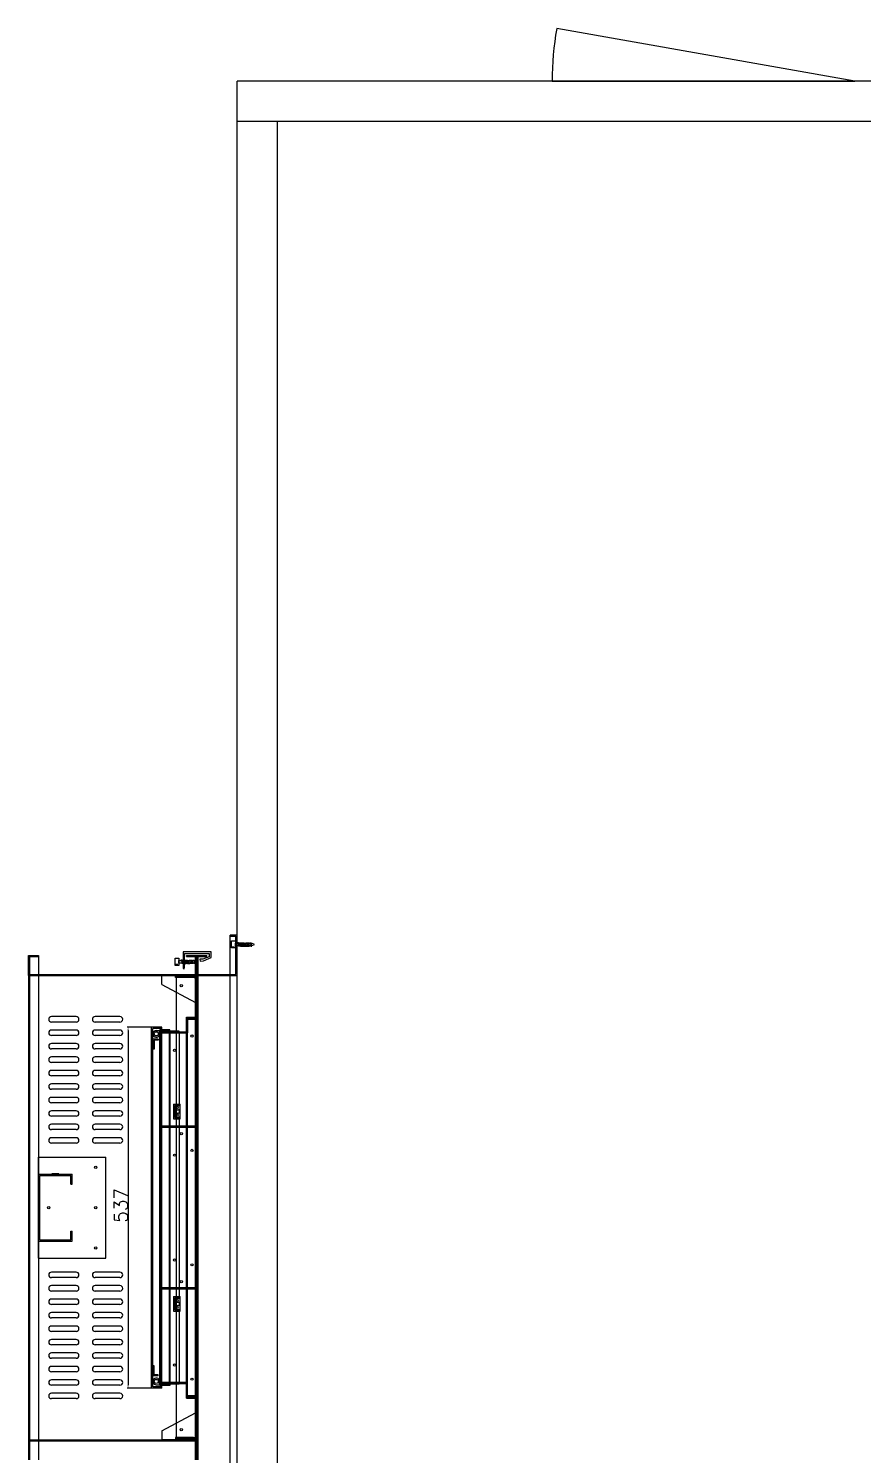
# Model space of a CAD drawing. Header units: millimetres. Extents: x -69706 to 52883, y -6882 to 68885.
# Drawn here: x -38325 to -37085, y 32627 to 34747 of the extents above; entities that cross this region are included whole.
import ezdxf

# ---------------------------------------------------------------- set-up
doc = ezdxf.new("R2010")
doc.units = ezdxf.units.MM
doc.layers.add('XFM1Q40$0$TYPE14X10', color=7, linetype='Continuous')
doc.styles.add('XFM1Q40$0$STANDARD', font='SIMPLEX', dxfattribs={"bigfont": 'BIGFONT'})
doc.dimstyles.new('XFM1Q40$0$ISO-25', dxfattribs={"dimtxt": 25, "dimasz": 5, "dimexe": 1.25, "dimexo": 0.625, "dimtad": 1, "dimdec": 0, "dimtxsty": 'XFM1Q40$0$STANDARD', "dimcen": 2.5, "dimadec": 0, "dimazin": 0, "dimtfac": 1, "dimtdec": 0, "dimtmove": 0, "dimatfit": 3, "dimfxl": 1, "dimarcsym": 0})

# ---------------------------------------------------------------- blocks, each defined once
blk = doc.blocks.new('*D316')
at = {"layer": 'XFM1Q40$0$TYPE14X10', "color": 0, "lineweight": -2, "transparency": 16777216}
for p, q in [((273334.7, 85444.1), (273299.1, 85444.1)), ((273300.3, 85439.1), (273300.3, 84912.1)), ((273334.7, 84907.1), (273299.1, 84907.1))]:
    blk.add_line(p, q, dxfattribs=at)
at = {"layer": 'XFM1Q40$0$TYPE14X10', "color": 0, "transparency": 16777216}
for points in [[(273299.5, 85439.1), (273301.1, 85439.1), (273300.3, 85444.1)], [(273299.5, 84912.1), (273301.1, 84912.1), (273300.3, 84907.1)]]:
    blk.add_solid(points, dxfattribs=at)
at = {"layer": 'XFM1Q40$0$TYPE14X10', "color": 0, "transparency": 16777216, "insert": (273289.7, 85179), "char_height": 20, "attachment_point": 5, "rotation": 90, "style": 'XFM1Q40$0$STANDARD'}
blk.add_mtext('537', dxfattribs=at)
blk = doc.blocks.new('XFM1Q40$0$A$C10876e96')
at = {"layer": 'XFM1Q40$0$TYPE14X10', "color": 22}
for p, q in [((2236.7, 4100), (1793.5, 4178.1)), ((1318.2, 0), (1318.2, 4100)), ((11918.2, 4100), (1318.2, 4100)), ((1786.7, 4100), (2236.7, 4100)), ((11858.2, 4040), (1318.2, 4040)), ((1378.2, 60), (1378.2, 4040)), ((1318.2, 2830), (1308.2, 2830)), ((1308.2, 2830), (1308.2, 2828.4)), ((1308.2, 2021.6), (1308.2, 2830)), ((1308.2, 2828.4), (1316.6, 2828.4)), ((1316.6, 2771.6), (1316.6, 2828.4)), ((1318.2, 2770), (1318.2, 2830)), ((1008.2, 2800), (1008.2, 2050)), ((1008.2, 2770), (1008.2, 2800)), ((1008.2, 2800), (1023.2, 2800)), ((1008.2, 2800), (1023.2, 2800)), ((1009.8, 2800), (1009.8, 2050)), ((1023.2, 2800), (1023.2, 2050)), ((1023.2, 2798.4), (1023.2, 2800)), ((1279.7, 2805.1), (1237.9, 2805.1)), ((1237.9, 2805.1), (1237.9, 2780.4)), ((1240, 2781.8), (1240, 2802.8)), ((1240, 2802.8), (1277, 2802.8)), ((1243.2, 2798.4), (1243.2, 2800)), ((1243.2, 2800), (1258.2, 2800)), ((1243.2, 2800), (1258.2, 2800)), ((1256.6, 2050), (1256.6, 2800)), ((1258.2, 2800), (1258.2, 2050)), ((1258.2, 2800), (1273.2, 2800)), ((1258.2, 2800), (1273.2, 2800)), ((1258.2, 2770), (1258.2, 2800)), ((1258.2, 2800), (1273.2, 2800)), ((1258.2, 2800), (1273.2, 2800)), ((1258.2, 2770), (1258.2, 2800)), ((1258.2, 2050), (1258.2, 2800)), ((1258.2, 2770), (1258.2, 2800)), ((1259.8, 2800), (1259.8, 2050)), ((1273.2, 2798.4), (1273.2, 2800)), ((1273.2, 2798.4), (1273.2, 2800)), ((1277, 2802.8), (1277, 2798.1)), ((1280, 2796.7), (1279.7, 2805.1)), ((1311.2, 2812.6), (1314.3, 2812.6)), ((1319.3, 2819.6), (1320.8, 2813.4)), ((1320.5, 2819.4), (1322.1, 2813.2)), ((1322.2, 2819.1), (1323.8, 2812.9)), ((1324, 2819.1), (1325.5, 2812.9)), ((1326, 2819.2), (1327.5, 2813)), ((1327.9, 2819.1), (1329.5, 2812.9)), ((1329.8, 2818.8), (1331.3, 2812.6)), ((1331.7, 2819.2), (1333.3, 2813)), ((1333.7, 2819.2), (1335.2, 2813)), ((1335.3, 2819.3), (1336.9, 2813.1)), ((1337.5, 2819.2), (1339, 2813)), ((1339.4, 2814.4), (1344.2, 2816)), ((1344.2, 2816), (1339.7, 2818)), ((1009.8, 2771.6), (1009.8, 2798.4)), ((1009.8, 2798.4), (1023.2, 2798.4)), ((1227, 2787), (1230.1, 2787)), ((1235.1, 2793.9), (1236.6, 2787.7)), ((1236.3, 2793.7), (1237.9, 2787.5)), ((1237.9, 2780.4), (1239.9, 2780.4)), ((1238, 2793.4), (1239.6, 2787.2)), ((1239.8, 2793.4), (1241.4, 2787.2)), ((1241.8, 2793.5), (1243.3, 2787.3)), ((1243.2, 2798.4), (1256.6, 2798.4)), ((1243.7, 2793.4), (1245.3, 2787.2)), ((1245.6, 2793.1), (1247.1, 2787)), ((1247.5, 2793.5), (1249.1, 2787.3)), ((1249.5, 2793.5), (1251, 2787.3)), ((1251.1, 2793.6), (1252.7, 2787.5)), ((1253.3, 2793.5), (1254.9, 2787.3)), ((1256.6, 2771.6), (1256.6, 2798.4)), ((1259.8, 2798.4), (1273.2, 2798.4)), ((1259.8, 2771.6), (1259.8, 2798.4)), ((1259.8, 2771.6), (1259.8, 2798.4)), ((1259.8, 2798.4), (1273.2, 2798.4)), ((1267.3, 2794.4), (1263, 2794.4)), ((1263, 2794.4), (1263.6, 2791.7)), ((1263.6, 2791.7), (1268.6, 2792.1)), ((1277, 2798.1), (1267.3, 2794.4)), ((1268.6, 2792.1), (1280, 2796.7)), ((1008.2, 2770), (1258.2, 2770)), ((1009.8, 2771.6), (1256.6, 2771.6)), ((1009.8, 2771.6), (1256.6, 2771.6)), ((1226.6, 2770), (1206.6, 2770)), ((1206.6, 2757), (1206.6, 2770)), ((1206.6, 2757), (1256.6, 2730)), ((1226.6, 2767), (1226.6, 2770)), ((1253.6, 2767), (1226.6, 2767)), ((1228.2, 2080.4), (1228.2, 2769.6)), ((1228.2, 2769.6), (1258.2, 2769.6)), ((1228.2, 2768), (1256.6, 2768)), ((1256.6, 2708.2), (1256.6, 2768)), ((1256.6, 2730), (1256.6, 2764)), ((1258.2, 2770), (1318.2, 2770)), ((1258.2, 2080.4), (1258.2, 2769.6)), ((1259.8, 2771.6), (1316.6, 2771.6)), ((1259.8, 2771.6), (1316.6, 2771.6)), ((1318.2, 2080), (1318.2, 2770)), ((1079.2, 2709), (1042.2, 2709)), ((1079.2, 2701), (1042.2, 2701)), ((1144.2, 2709), (1107.2, 2709)), ((1144.2, 2701), (1107.2, 2701)), ((1191.2, 2156.5), (1191.2, 2693.5)), ((1206.2, 2693.5), (1191.2, 2693.5)), ((1206.2, 2156.5), (1206.2, 2693.5)), ((1243.2, 2141.8), (1243.2, 2708.2)), ((1243.2, 2708.2), (1256.6, 2708.2)), ((1243.2, 2706.6), (1258.2, 2706.6)), ((1243.2, 2143.8), (1243.2, 2706.3)), ((1243.2, 2706.3), (1243.2, 2686.4)), ((1258.2, 2706.3), (1243.2, 2706.3)), ((1258.2, 2706.3), (1243.2, 2706.3)), ((1244.8, 2143.8), (1244.8, 2706.3)), ((1244.8, 2704.7), (1244.8, 2684.8)), ((1258.2, 2704.7), (1244.8, 2704.7)), ((1256.6, 2143.4), (1256.6, 2706.6)), ((1258.2, 2143.8), (1258.2, 2706.3)), ((1258.2, 2704.7), (1258.2, 2706.3)), ((1079.2, 2689), (1042.2, 2689)), ((1079.2, 2681), (1042.2, 2681)), ((1144.2, 2689), (1107.2, 2689)), ((1144.2, 2681), (1107.2, 2681)), ((1193.2, 2158.5), (1193.2, 2691.5)), ((1206.2, 2691.5), (1193.2, 2691.5)), ((1193.2, 2675.4), (1193.2, 2660.4)), ((1201.2, 2675.4), (1193.2, 2675.4)), ((1194.8, 2673.8), (1194.8, 2660.4)), ((1201.2, 2673.8), (1194.8, 2673.8)), ((1198.2, 2688.4), (1217.2, 2688.4)), ((1201.2, 2675.4), (1201.2, 2673.8)), ((1202.2, 2686.4), (1217.2, 2686.4)), ((1218.4, 2689.6), (1203.2, 2689.6)), ((1203.2, 2688.4), (1203.2, 2689.6)), ((1217.2, 2688.4), (1203.2, 2688.4)), ((1203.2, 2686.4), (1243.2, 2686.4)), ((1203.2, 2675.8), (1203.2, 2686.4)), ((1203.2, 2686.2), (1244.8, 2686.2)), ((1203.2, 2163.8), (1203.2, 2686.2)), ((1203.2, 2686), (1232.4, 2686)), ((1203.2, 2686), (1203.2, 2164)), ((1204.8, 2675.8), (1203.2, 2675.8)), ((1204.8, 2163.8), (1204.8, 2686.2)), ((1204.8, 2684.8), (1244.8, 2684.8)), ((1204.8, 2675.8), (1204.8, 2684.8)), ((1217.2, 2686.4), (1217.2, 2688.4)), ((1217.2, 2686.4), (1217.2, 2688.4)), ((1232.4, 2686.4), (1217.2, 2686.4)), ((1217.2, 2686), (1217.2, 2164)), ((1218.4, 2687.6), (1218.4, 2689.6)), ((1232.4, 2687.6), (1218.4, 2687.6)), ((1218.4, 2686), (1218.4, 2164)), ((1232.4, 2686.4), (1232.4, 2687.6)), ((1232.4, 2686), (1232.4, 2577.5)), ((1079.2, 2669), (1042.2, 2669)), ((1079.2, 2661), (1042.2, 2661)), ((1144.2, 2669), (1107.2, 2669)), ((1144.2, 2661), (1107.2, 2661)), ((1194.8, 2660.4), (1193.2, 2660.4)), ((1079.2, 2649), (1042.2, 2649)), ((1079.2, 2641), (1042.2, 2641)), ((1079.2, 2629), (1042.2, 2629)), ((1144.2, 2649), (1107.2, 2649)), ((1144.2, 2641), (1107.2, 2641)), ((1144.2, 2629), (1107.2, 2629)), ((1079.2, 2621), (1042.2, 2621)), ((1079.2, 2609), (1042.2, 2609)), ((1144.2, 2621), (1107.2, 2621)), ((1144.2, 2609), (1107.2, 2609)), ((1079.2, 2601), (1042.2, 2601)), ((1079.2, 2589), (1042.2, 2589)), ((1144.2, 2601), (1107.2, 2601)), ((1144.2, 2589), (1107.2, 2589)), ((1079.2, 2581), (1042.2, 2581)), ((1079.2, 2569), (1042.2, 2569)), ((1144.2, 2581), (1107.2, 2581)), ((1144.2, 2569), (1107.2, 2569)), ((1223.8, 2579.1), (1233.8, 2579.1)), ((1223.8, 2579.1), (1223.8, 2557.1)), ((1225.8, 2577.1), (1233.8, 2577.1)), ((1225.8, 2577.1), (1225.8, 2559.1)), ((1229.2, 2576.5), (1231.4, 2576.5)), ((1229.2, 2570.5), (1231.4, 2570.5)), ((1229.2, 2565.7), (1231.4, 2565.7)), ((1232.4, 2569.5), (1232.4, 2566.7)), ((1233.8, 2557.1), (1233.8, 2579.1)), ((1079.2, 2561), (1042.2, 2561)), ((1079.2, 2549), (1042.2, 2549)), ((1144.2, 2561), (1107.2, 2561)), ((1144.2, 2549), (1107.2, 2549)), ((1258.2, 2546), (1206.6, 2546)), ((1206.6, 2546), (1206.6, 2544)), ((1223.8, 2557.1), (1233.8, 2557.1)), ((1225.8, 2559.1), (1233.8, 2559.1)), ((1229.2, 2559.7), (1231.4, 2559.7)), ((1232.4, 2558.7), (1232.4, 2291.3)), ((1256.6, 2546), (1256.6, 2544)), ((1079.2, 2541), (1042.2, 2541)), ((1079.2, 2529), (1042.2, 2529)), ((1144.2, 2541), (1107.2, 2541)), ((1144.2, 2529), (1107.2, 2529)), ((1258.2, 2544), (1206.6, 2544)), ((1079.2, 2521), (1042.2, 2521)), ((1144.2, 2521), (1107.2, 2521)), ((1023.2, 2500), (1123.2, 2500)), ((1023.2, 2350), (1023.2, 2500)), ((1123.2, 2350), (1123.2, 2500)), ((1023.2, 2475), (1073.2, 2475)), ((1023.2, 2375), (1023.2, 2475)), ((1025.2, 2377), (1025.2, 2473)), ((1025.2, 2473), (1071.2, 2473)), ((1053.5, 2475.1), (1042.9, 2475.1)), ((1042.9, 2475.1), (1042.9, 2472.9)), ((1042.9, 2472.9), (1053.5, 2472.9)), ((1043.2, 2475), (1043.2, 2473)), ((1053.2, 2475), (1053.2, 2473)), ((1053.5, 2475.1), (1053.5, 2472.9)), ((1071.2, 2460), (1071.2, 2473)), ((1071.2, 2460), (1073.2, 2460)), ((1073.2, 2460), (1073.2, 2475)), ((1023.2, 2375), (1073.2, 2375)), ((1025.2, 2377), (1071.2, 2377)), ((1042.9, 2374.9), (1042.9, 2377.1)), ((1042.9, 2377.1), (1053.5, 2377.1)), ((1053.5, 2374.9), (1042.9, 2374.9)), ((1043.2, 2375), (1043.2, 2377)), ((1053.2, 2375), (1053.2, 2377)), ((1053.5, 2374.9), (1053.5, 2377.1)), ((1071.2, 2390), (1073.2, 2390)), ((1071.2, 2377), (1071.2, 2390)), ((1073.2, 2375), (1073.2, 2390)), ((1023.2, 2350), (1123.2, 2350)), ((1079.2, 2329), (1042.2, 2329)), ((1079.2, 2321), (1042.2, 2321)), ((1144.2, 2329), (1107.2, 2329)), ((1144.2, 2321), (1107.2, 2321)), ((1079.2, 2309), (1042.2, 2309)), ((1079.2, 2301), (1042.2, 2301)), ((1144.2, 2309), (1107.2, 2309)), ((1144.2, 2301), (1107.2, 2301)), ((1258.2, 2306), (1206.6, 2306)), ((1206.6, 2304), (1206.6, 2306)), ((1258.2, 2304), (1206.6, 2304)), ((1223.8, 2292.9), (1223.8, 2270.9)), ((1223.8, 2292.9), (1233.8, 2292.9)), ((1225.8, 2290.9), (1225.8, 2272.9)), ((1225.8, 2290.9), (1233.8, 2290.9)), ((1229.2, 2290.3), (1231.4, 2290.3)), ((1233.8, 2270.9), (1233.8, 2292.9)), ((1256.6, 2304), (1256.6, 2306)), ((1079.2, 2289), (1042.2, 2289)), ((1079.2, 2281), (1042.2, 2281)), ((1079.2, 2269), (1042.2, 2269)), ((1144.2, 2289), (1107.2, 2289)), ((1144.2, 2281), (1107.2, 2281)), ((1144.2, 2269), (1107.2, 2269)), ((1223.8, 2270.9), (1233.8, 2270.9)), ((1225.8, 2272.9), (1233.8, 2272.9)), ((1229.2, 2284.3), (1231.4, 2284.3)), ((1229.2, 2279.5), (1231.4, 2279.5)), ((1229.2, 2273.5), (1231.4, 2273.5)), ((1232.4, 2283.3), (1232.4, 2280.5)), ((1232.4, 2272.5), (1232.4, 2164)), ((1079.2, 2261), (1042.2, 2261)), ((1079.2, 2249), (1042.2, 2249)), ((1144.2, 2261), (1107.2, 2261)), ((1144.2, 2249), (1107.2, 2249)), ((1079.2, 2241), (1042.2, 2241)), ((1079.2, 2229), (1042.2, 2229)), ((1144.2, 2241), (1107.2, 2241)), ((1144.2, 2229), (1107.2, 2229)), ((1079.2, 2221), (1042.2, 2221)), ((1079.2, 2209), (1042.2, 2209)), ((1144.2, 2221), (1107.2, 2221)), ((1144.2, 2209), (1107.2, 2209)), ((1079.2, 2201), (1042.2, 2201)), ((1079.2, 2189), (1042.2, 2189)), ((1144.2, 2201), (1107.2, 2201)), ((1144.2, 2189), (1107.2, 2189)), ((1193.2, 2174.7), (1193.2, 2189.7)), ((1194.8, 2189.7), (1193.2, 2189.7)), ((1194.8, 2176.3), (1194.8, 2189.7)), ((1079.2, 2181), (1042.2, 2181)), ((1079.2, 2169), (1042.2, 2169)), ((1144.2, 2181), (1107.2, 2181)), ((1144.2, 2169), (1107.2, 2169)), ((1201.2, 2174.7), (1193.2, 2174.7)), ((1201.2, 2176.3), (1194.8, 2176.3)), ((1201.2, 2174.7), (1201.2, 2176.3)), ((1202.2, 2163.7), (1217.2, 2163.7)), ((1204.8, 2174.3), (1203.2, 2174.3)), ((1203.2, 2174.3), (1203.2, 2163.7)), ((1203.2, 2164), (1232.4, 2164)), ((1203.2, 2163.8), (1244.8, 2163.8)), ((1203.2, 2163.7), (1243.2, 2163.7)), ((1204.8, 2174.3), (1204.8, 2165.3)), ((1204.8, 2165.3), (1244.8, 2165.3)), ((1232.4, 2163.7), (1217.2, 2163.7)), ((1217.2, 2163.7), (1217.2, 2161.7)), ((1217.2, 2163.7), (1217.2, 2161.7)), ((1232.4, 2163.7), (1232.4, 2162.5)), ((1243.2, 2143.8), (1243.2, 2163.7)), ((1244.8, 2145.4), (1244.8, 2165.3)), ((1079.2, 2161), (1042.2, 2161)), ((1079.2, 2149), (1042.2, 2149)), ((1144.2, 2161), (1107.2, 2161)), ((1144.2, 2149), (1107.2, 2149)), ((1206.2, 2156.5), (1191.2, 2156.5)), ((1206.2, 2158.5), (1193.2, 2158.5)), ((1198.2, 2161.7), (1217.2, 2161.7)), ((1203.2, 2161.7), (1203.2, 2160.5)), ((1217.2, 2161.7), (1203.2, 2161.7)), ((1218.4, 2160.5), (1203.2, 2160.5)), ((1232.4, 2162.5), (1218.4, 2162.5)), ((1218.4, 2162.5), (1218.4, 2160.5)), ((1258.2, 2143.8), (1243.2, 2143.8)), ((1243.2, 2143.8), (1258.2, 2143.8)), ((1243.2, 2143.4), (1258.2, 2143.4)), ((1243.2, 2141.8), (1256.6, 2141.8)), ((1258.2, 2145.4), (1244.8, 2145.4)), ((1256.6, 2082), (1256.6, 2141.8)), ((1258.2, 2145.4), (1258.2, 2143.8)), ((1079.2, 2141), (1042.2, 2141)), ((1144.2, 2141), (1107.2, 2141)), ((1206.6, 2093), (1256.6, 2120)), ((1256.6, 2120), (1256.6, 2086)), ((1008.2, 2080), (1258.2, 2080)), ((1008.2, 2080), (1008.2, 2050)), ((1009.8, 2078.4), (1256.6, 2078.4)), ((1009.8, 2078.4), (1256.6, 2078.4)), ((1009.8, 2078.4), (1009.8, 2051.6)), ((1206.6, 2093), (1206.6, 2080)), ((1226.6, 2080), (1206.6, 2080)), ((1226.6, 2083), (1226.6, 2080)), ((1253.6, 2083), (1226.6, 2083)), ((1228.2, 2082), (1256.6, 2082)), ((1228.2, 2080.4), (1258.2, 2080.4)), ((1256.6, 2078.4), (1256.6, 2051.6)), ((1258.2, 2080), (1258.2, 2050)), ((1308.2, 1271.6), (1308.2, 2080)), ((1318.2, 2020), (1318.2, 2080))]:
    blk.add_line(p, q, dxfattribs=at)
for points in [[(1309.8, 2811.5), (1309.8, 2821.8), (1316, 2821.8), (1316, 2811.5)], [(1316.1, 2814.4), (1316.1, 2818.1), (1339.4, 2818.1), (1339.4, 2814.4)], [(1226.2, 2784.9), (1226.2, 2795.9), (1231.9, 2795.9), (1231.9, 2784.9)], [(1231.9, 2788.7), (1231.9, 2792.4), (1255.3, 2792.4), (1255.3, 2788.7)]]:
    blk.add_lwpolyline(points, close=True, dxfattribs=at)
for centre, radius in [((1235.2, 2755), 1.7), ((1235.2, 2755), 1.7), ((1198.2, 2683.4), 3), ((1251.2, 2680), 1.7), ((1251.2, 2680), 1.7), ((1225.4, 2659), 1.7), ((1225.4, 2659), 1.7), ((1229.2, 2573.5), 1.7), ((1229.2, 2573.5), 1.7), ((1229.2, 2573.5), 1.7), ((1229.2, 2562.7), 1.7), ((1229.2, 2562.7), 1.7), ((1229.2, 2562.7), 1.7), ((1235.2, 2535), 1.7), ((1235.2, 2535), 1.7), ((1225.4, 2503), 1.7), ((1225.4, 2503), 1.7), ((1251.2, 2510), 1.7), ((1251.2, 2510), 1.7), ((1108.2, 2485), 1.7), ((1108.2, 2485), 1.7), ((1038.2, 2425), 1.7), ((1038.2, 2425), 1.7), ((1108.2, 2425), 1.7), ((1108.2, 2425), 1.7), ((1108.2, 2365), 1.7), ((1108.2, 2365), 1.7), ((1225.4, 2347), 1.7), ((1225.4, 2347), 1.7), ((1251.2, 2340), 1.7), ((1251.2, 2340), 1.7), ((1235.2, 2315), 1.7), ((1235.2, 2315), 1.7), ((1229.2, 2287.3), 1.7), ((1229.2, 2287.3), 1.7), ((1229.2, 2276.5), 1.7), ((1229.2, 2276.5), 1.7), ((1225.4, 2191), 1.7), ((1225.4, 2191), 1.7), ((1198.2, 2166.7), 3), ((1251.2, 2170), 1.7), ((1251.2, 2170), 1.7), ((1235.2, 2095), 1.7), ((1235.2, 2095), 1.7)]:
    blk.add_circle(centre, radius, dxfattribs=at)
for centre, radius, start, end in [((2236.7, 4100), 450, 170, 180), ((1253.6, 2764), 3, 0, 90), ((1042.2, 2705), 4, 90, 270), ((1079.2, 2705), 4, 270, 90), ((1107.2, 2705), 4, 90, 270), ((1144.2, 2705), 4, 270, 90), ((1042.2, 2685), 4, 90, 270), ((1079.2, 2685), 4, 270, 90), ((1107.2, 2685), 4, 90, 270), ((1144.2, 2685), 4, 270, 90), ((1198.2, 2683.4), 5, 90, 36.8699), ((1042.2, 2665), 4, 90, 270), ((1079.2, 2665), 4, 270, 90), ((1107.2, 2665), 4, 90, 270), ((1144.2, 2665), 4, 270, 90), ((1042.2, 2645), 4, 90, 270), ((1042.2, 2625), 4, 90, 270), ((1079.2, 2645), 4, 270, 90), ((1079.2, 2625), 4, 270, 90), ((1107.2, 2645), 4, 90, 270), ((1107.2, 2625), 4, 90, 270), ((1144.2, 2645), 4, 270, 90), ((1144.2, 2625), 4, 270, 90), ((1042.2, 2605), 4, 90, 270), ((1079.2, 2605), 4, 270, 90), ((1107.2, 2605), 4, 90, 270), ((1144.2, 2605), 4, 270, 90), ((1042.2, 2585), 4, 90, 270), ((1079.2, 2585), 4, 270, 90), ((1107.2, 2585), 4, 90, 270), ((1144.2, 2585), 4, 270, 90), ((1042.2, 2565), 4, 90, 270), ((1079.2, 2565), 4, 270, 90), ((1107.2, 2565), 4, 90, 270), ((1144.2, 2565), 4, 270, 90), ((1229.2, 2573.5), 3, 90, 270), ((1229.2, 2562.7), 3, 90, 270), ((1231.4, 2577.5), 1, 270, 0), ((1231.4, 2569.5), 1, 0, 90), ((1231.4, 2566.7), 1, 270, 0), ((1042.2, 2545), 4, 90, 270), ((1079.2, 2545), 4, 270, 90), ((1107.2, 2545), 4, 90, 270), ((1144.2, 2545), 4, 270, 90), ((1231.4, 2558.7), 1, 0, 90), ((1042.2, 2525), 4, 90, 270), ((1079.2, 2525), 4, 270, 90), ((1107.2, 2525), 4, 90, 270), ((1144.2, 2525), 4, 270, 90), ((1042.2, 2325), 4, 90, 270), ((1079.2, 2325), 4, 270, 90), ((1107.2, 2325), 4, 90, 270), ((1144.2, 2325), 4, 270, 90), ((1042.2, 2305), 4, 90, 270), ((1079.2, 2305), 4, 270, 90), ((1107.2, 2305), 4, 90, 270), ((1144.2, 2305), 4, 270, 90), ((1229.2, 2287.3), 3, 90, 270), ((1231.4, 2291.3), 1, 270, 0), ((1042.2, 2285), 4, 90, 270), ((1042.2, 2265), 4, 90, 270), ((1079.2, 2285), 4, 270, 90), ((1079.2, 2265), 4, 270, 90), ((1107.2, 2285), 4, 90, 270), ((1107.2, 2265), 4, 90, 270), ((1144.2, 2285), 4, 270, 90), ((1144.2, 2265), 4, 270, 90), ((1229.2, 2276.5), 3, 90, 270), ((1231.4, 2283.3), 1, 0, 90), ((1231.4, 2280.5), 1, 270, 0), ((1231.4, 2272.5), 1, 0, 90), ((1042.2, 2245), 4, 90, 270), ((1079.2, 2245), 4, 270, 90), ((1107.2, 2245), 4, 90, 270), ((1144.2, 2245), 4, 270, 90), ((1042.2, 2225), 4, 90, 270), ((1079.2, 2225), 4, 270, 90), ((1107.2, 2225), 4, 90, 270), ((1144.2, 2225), 4, 270, 90), ((1042.2, 2205), 4, 90, 270), ((1079.2, 2205), 4, 270, 90), ((1107.2, 2205), 4, 90, 270), ((1144.2, 2205), 4, 270, 90), ((1042.2, 2185), 4, 90, 270), ((1079.2, 2185), 4, 270, 90), ((1107.2, 2185), 4, 90, 270), ((1144.2, 2185), 4, 270, 90), ((1042.2, 2165), 4, 90, 270), ((1079.2, 2165), 4, 270, 90), ((1107.2, 2165), 4, 90, 270), ((1144.2, 2165), 4, 270, 90), ((1198.2, 2166.7), 5, 323.1301, 270), ((1042.2, 2145), 4, 90, 270), ((1079.2, 2145), 4, 270, 90), ((1107.2, 2145), 4, 90, 270), ((1144.2, 2145), 4, 270, 90), ((1253.6, 2086), 3, 270, 0)]:
    blk.add_arc(centre, radius, start, end, dxfattribs=at)
dim = blk.add_linear_dim(base=(1156.2, 2156.5), p1=(1191.2, 2693.5), p2=(1191.2, 2156.5), angle=90, dimstyle='XFM1Q40$0$ISO-25', override={"dimtxt": 20}, dxfattribs=at)
dim.commit()
dim.dimension.update_dxf_attribs({"geometry": '*D316', "text_midpoint": (1156.2, 2428.4), "dimtype": 128, "insert": (-272144.1, -82750.6)})

msp = doc.modelspace()

# ---------------------------------------------------------------- block references
msp.add_blockref('XFM1Q40$0$A$C10876e96', (-39333.23, 30569.334))

doc.saveas('drawing.dxf')
